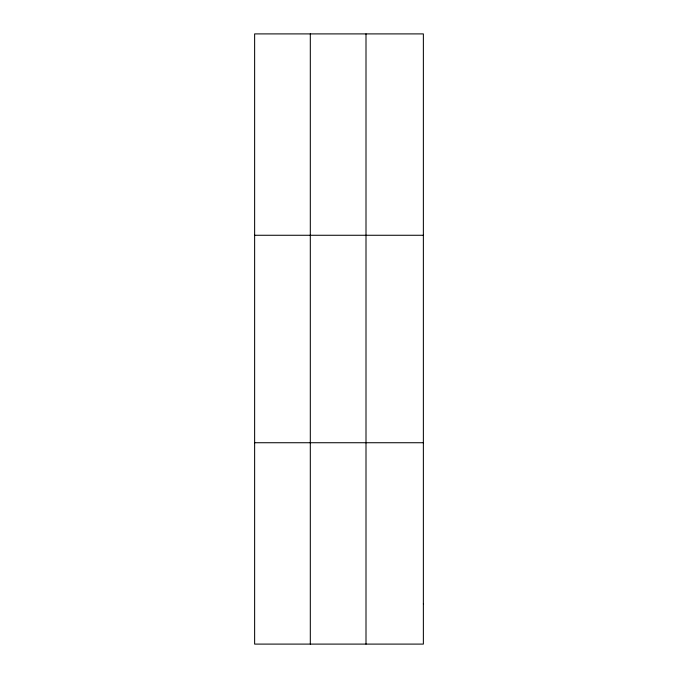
<?xml version="1.0" encoding="UTF-8"?>
<svg xmlns="http://www.w3.org/2000/svg" width="678" height="678" viewBox="0 0 678 678"><rect width="100%" height="100%" fill="white"/><g stroke="black" fill="none" stroke-linecap="round" stroke-linejoin="round"><path stroke-width="1.02" d="M310.312 644.1L310.312 33.9M366.001 644.1L366.001 33.9M254.631 235.266L423.369 235.266M254.631 442.734L423.369 442.734M423.369 603.827L423.369 644.1L254.631 644.1L254.631 33.9L423.369 33.9L423.369 603.827"/></g></svg>
